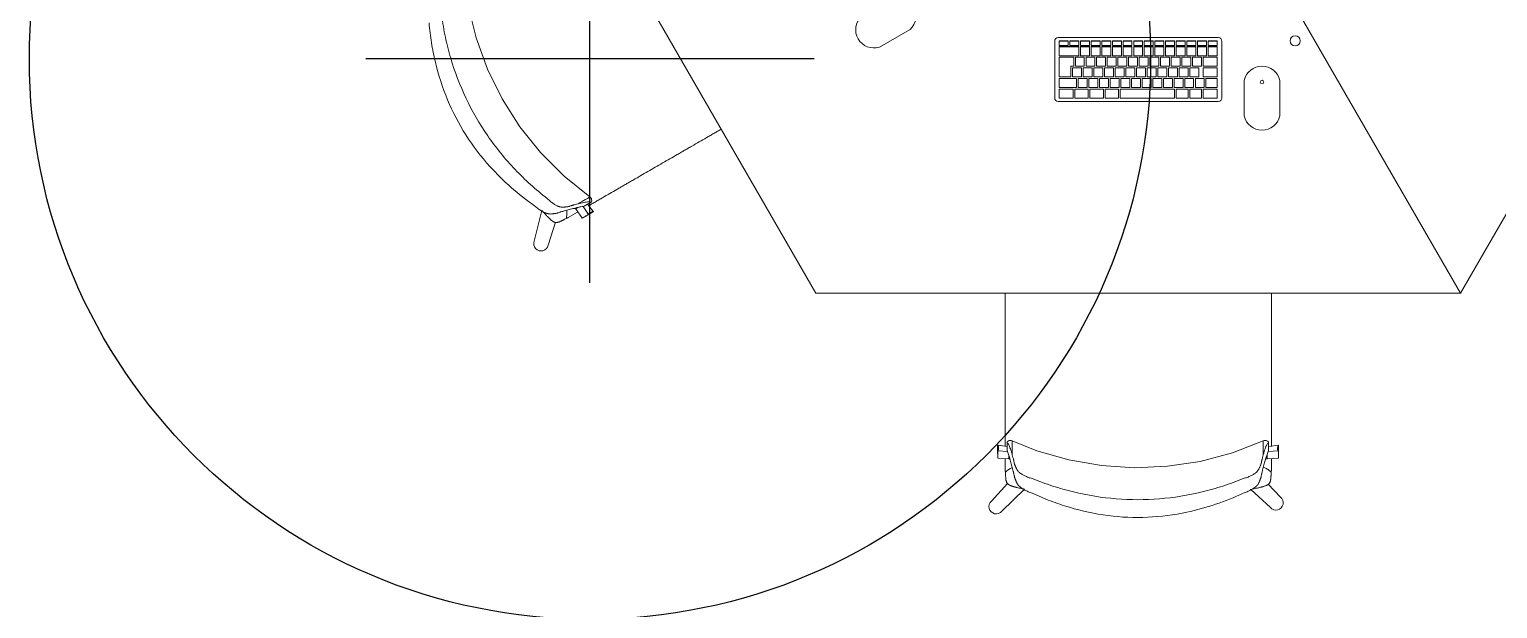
# Model space of a CAD drawing. Header units: millimetres. Extents: x 155920 to 295199, y -4084 to 97293.
# Drawn here: x 174720 to 177339, y 22336 to 23369 of the extents above; entities that cross this region are included whole.
import ezdxf

# ---------------------------------------------------------------- set-up
doc = ezdxf.new("R2010")
doc.units = ezdxf.units.MM
doc.header["$MEASUREMENT"] = 0
doc.layers.add('A-GENM', color=8, linetype='CONTINUOUS', lineweight=9)
doc.layers.add('I-FURN', color=8, linetype='CONTINUOUS', lineweight=9)
doc.layers.add('Social Distancing', color=7, linetype='CONTINUOUS')

msp = doc.modelspace()

# ---------------------------------------------------------------- linework, layer by layer
at = {"layer": 'A-GENM'}
for p, q in [((176236.5, 23336.8), (176291.5, 23368.5)), ((176549.3, 23246.4), (176549.3, 23347.5)), ((176555.6, 23353.9), (176841.1, 23353.9)), ((176557.1, 23347.9), (176573.1, 23347.9)), ((176557.1, 23347.6), (176557.1, 23347.9)), ((176573.1, 23347.6), (176557.1, 23347.6)), ((176557.1, 23347.6), (176557.1, 23339.7)), ((176557.1, 23339.7), (176573.1, 23339.7)), ((176557.1, 23337.7), (176592.1, 23337.7)), ((176557.1, 23337.4), (176557.1, 23337.7)), ((176592.1, 23337.4), (176557.1, 23337.4)), ((176557.1, 23337.4), (176557.1, 23321.2)), ((176573.1, 23347.6), (176573.1, 23347.9)), ((176573.1, 23339.7), (176573.1, 23347.6)), ((176576.1, 23347.9), (176592.1, 23347.9)), ((176576.1, 23347.6), (176576.1, 23347.9)), ((176592.1, 23347.6), (176576.1, 23347.6)), ((176576.1, 23347.6), (176576.1, 23339.7)), ((176576.1, 23339.7), (176592.1, 23339.7)), ((176592.1, 23347.6), (176592.1, 23347.9)), ((176592.1, 23339.7), (176592.1, 23347.6)), ((176592.1, 23337.4), (176592.1, 23337.7)), ((176592.1, 23321.2), (176592.1, 23337.4)), ((176595.1, 23347.9), (176611.1, 23347.9)), ((176595.1, 23347.6), (176595.1, 23347.9)), ((176611.1, 23347.6), (176595.1, 23347.6)), ((176595.1, 23347.6), (176595.1, 23339.7)), ((176595.1, 23339.7), (176611.1, 23339.7)), ((176595.1, 23337.7), (176611.1, 23337.7)), ((176595.1, 23337.4), (176595.1, 23337.7)), ((176611.1, 23337.4), (176595.1, 23337.4)), ((176595.1, 23337.4), (176595.1, 23321.4)), ((176611.1, 23347.6), (176611.1, 23347.9)), ((176611.1, 23339.7), (176611.1, 23347.6)), ((176611.1, 23337.4), (176611.1, 23337.7)), ((176611.1, 23321.4), (176611.1, 23337.4)), ((176614.1, 23347.9), (176630.1, 23347.9)), ((176614.1, 23347.6), (176614.1, 23347.9)), ((176630.1, 23347.6), (176614.1, 23347.6)), ((176614.1, 23347.6), (176614.1, 23339.7)), ((176614.1, 23339.7), (176630.1, 23339.7)), ((176614.1, 23337.7), (176630.1, 23337.7)), ((176614.1, 23337.4), (176614.1, 23337.7)), ((176630.1, 23337.4), (176614.1, 23337.4)), ((176614.1, 23337.4), (176614.1, 23321.4)), ((176630.1, 23347.6), (176630.1, 23347.9)), ((176630.1, 23339.7), (176630.1, 23347.6)), ((176630.1, 23337.4), (176630.1, 23337.7)), ((176630.1, 23321.4), (176630.1, 23337.4)), ((176633.1, 23347.9), (176649.1, 23347.9)), ((176633.1, 23347.6), (176633.1, 23347.9)), ((176649.1, 23347.6), (176633.1, 23347.6)), ((176633.1, 23347.6), (176633.1, 23339.7)), ((176633.1, 23339.7), (176649.1, 23339.7)), ((176633.1, 23337.7), (176649.1, 23337.7)), ((176633.1, 23337.4), (176633.1, 23337.7)), ((176649.1, 23337.4), (176633.1, 23337.4)), ((176633.1, 23337.4), (176633.1, 23321.4)), ((176649.1, 23347.6), (176649.1, 23347.9)), ((176649.1, 23339.7), (176649.1, 23347.6)), ((176649.1, 23337.4), (176649.1, 23337.7)), ((176649.1, 23321.4), (176649.1, 23337.4)), ((176652.1, 23347.9), (176668.1, 23347.9)), ((176652.1, 23347.6), (176652.1, 23347.9)), ((176668.1, 23347.6), (176652.1, 23347.6)), ((176652.1, 23347.6), (176652.1, 23339.7)), ((176652.1, 23339.7), (176668.1, 23339.7)), ((176652.1, 23337.7), (176668.1, 23337.7)), ((176652.1, 23337.4), (176652.1, 23337.7)), ((176668.1, 23337.4), (176652.1, 23337.4)), ((176652.1, 23337.4), (176652.1, 23321.4)), ((176668.1, 23347.6), (176668.1, 23347.9)), ((176668.1, 23339.7), (176668.1, 23347.6)), ((176668.1, 23337.4), (176668.1, 23337.7)), ((176668.1, 23321.4), (176668.1, 23337.4)), ((176671.1, 23347.9), (176687.1, 23347.9)), ((176671.1, 23347.6), (176671.1, 23347.9)), ((176687.1, 23347.6), (176671.1, 23347.6)), ((176671.1, 23347.6), (176671.1, 23339.7)), ((176671.1, 23339.7), (176687.1, 23339.7)), ((176671.1, 23337.7), (176687.1, 23337.7)), ((176671.1, 23337.4), (176671.1, 23337.7)), ((176687.1, 23337.4), (176671.1, 23337.4)), ((176671.1, 23337.4), (176671.1, 23321.4)), ((176687.1, 23347.6), (176687.1, 23347.9)), ((176687.1, 23339.7), (176687.1, 23347.6)), ((176687.1, 23337.4), (176687.1, 23337.7)), ((176687.1, 23321.4), (176687.1, 23337.4)), ((176690.1, 23347.9), (176706.1, 23347.9)), ((176690.1, 23347.6), (176690.1, 23347.9)), ((176706.1, 23347.6), (176690.1, 23347.6)), ((176690.1, 23347.6), (176690.1, 23339.7)), ((176690.1, 23339.7), (176706.1, 23339.7)), ((176690.1, 23337.7), (176706.1, 23337.7)), ((176690.1, 23337.4), (176690.1, 23337.7)), ((176706.1, 23337.4), (176690.1, 23337.4)), ((176690.1, 23337.4), (176690.1, 23321.4)), ((176706.1, 23347.6), (176706.1, 23347.9)), ((176706.1, 23339.7), (176706.1, 23347.6)), ((176706.1, 23337.4), (176706.1, 23337.7)), ((176706.1, 23321.4), (176706.1, 23337.4)), ((176709.1, 23347.9), (176725.1, 23347.9)), ((176709.1, 23347.6), (176709.1, 23347.9)), ((176725.1, 23347.6), (176709.1, 23347.6)), ((176709.1, 23347.6), (176709.1, 23339.7)), ((176709.1, 23339.7), (176725.1, 23339.7)), ((176709.1, 23337.7), (176725.1, 23337.7)), ((176709.1, 23337.4), (176709.1, 23337.7)), ((176725.1, 23337.4), (176709.1, 23337.4)), ((176709.1, 23337.4), (176709.1, 23321.4)), ((176725.1, 23347.6), (176725.1, 23347.9)), ((176725.1, 23339.7), (176725.1, 23347.6)), ((176725.1, 23337.4), (176725.1, 23337.7)), ((176725.1, 23321.4), (176725.1, 23337.4)), ((176728.1, 23347.9), (176744.1, 23347.9)), ((176728.1, 23347.6), (176728.1, 23347.9)), ((176744.1, 23347.6), (176728.1, 23347.6)), ((176728.1, 23347.6), (176728.1, 23339.7)), ((176728.1, 23339.7), (176744.1, 23339.7)), ((176728.1, 23337.7), (176744.1, 23337.7)), ((176728.1, 23337.4), (176728.1, 23337.7)), ((176744.1, 23337.4), (176728.1, 23337.4)), ((176728.1, 23337.4), (176728.1, 23321.4)), ((176744.1, 23347.6), (176744.1, 23347.9)), ((176744.1, 23339.7), (176744.1, 23347.6)), ((176744.1, 23337.4), (176744.1, 23337.7)), ((176744.1, 23321.4), (176744.1, 23337.4)), ((176747.1, 23347.9), (176763.1, 23347.9)), ((176747.1, 23347.6), (176747.1, 23347.9)), ((176763.1, 23347.6), (176747.1, 23347.6)), ((176747.1, 23347.6), (176747.1, 23339.7)), ((176747.1, 23339.7), (176763.1, 23339.7)), ((176747.1, 23337.7), (176763.1, 23337.7)), ((176747.1, 23337.4), (176747.1, 23337.7)), ((176763.1, 23337.4), (176747.1, 23337.4)), ((176747.1, 23337.4), (176747.1, 23321.4)), ((176763.1, 23347.6), (176763.1, 23347.9)), ((176763.1, 23339.7), (176763.1, 23347.6)), ((176763.1, 23337.4), (176763.1, 23337.7)), ((176763.1, 23321.4), (176763.1, 23337.4)), ((176766.1, 23347.9), (176782.1, 23347.9)), ((176766.1, 23347.6), (176766.1, 23347.9)), ((176782.1, 23347.6), (176766.1, 23347.6)), ((176766.1, 23347.6), (176766.1, 23339.7)), ((176766.1, 23339.7), (176782.1, 23339.7)), ((176766.1, 23337.7), (176782.1, 23337.7)), ((176766.1, 23337.4), (176766.1, 23337.7)), ((176782.1, 23337.4), (176766.1, 23337.4)), ((176766.1, 23337.4), (176766.1, 23321.4)), ((176782.1, 23347.6), (176782.1, 23347.9)), ((176782.1, 23339.7), (176782.1, 23347.6)), ((176782.1, 23337.4), (176782.1, 23337.7)), ((176782.1, 23321.4), (176782.1, 23337.4)), ((176785.1, 23347.9), (176801.1, 23347.9)), ((176785.1, 23347.6), (176785.1, 23347.9)), ((176801.1, 23347.6), (176785.1, 23347.6)), ((176785.1, 23347.6), (176785.1, 23339.7)), ((176785.1, 23339.7), (176801.1, 23339.7)), ((176785.1, 23337.7), (176801.1, 23337.7)), ((176785.1, 23337.4), (176785.1, 23337.7)), ((176801.1, 23337.4), (176785.1, 23337.4)), ((176785.1, 23337.4), (176785.1, 23321.4)), ((176801.1, 23347.6), (176801.1, 23347.9)), ((176801.1, 23339.7), (176801.1, 23347.6)), ((176801.1, 23337.4), (176801.1, 23337.7)), ((176801.1, 23321.4), (176801.1, 23337.4)), ((176804.1, 23347.9), (176820.1, 23347.9)), ((176804.1, 23347.6), (176804.1, 23347.9)), ((176820.1, 23347.6), (176804.1, 23347.6)), ((176804.1, 23347.6), (176804.1, 23339.7)), ((176804.1, 23339.7), (176820.1, 23339.7)), ((176804.1, 23337.7), (176820.1, 23337.7)), ((176804.1, 23337.4), (176804.1, 23337.7)), ((176820.1, 23337.4), (176804.1, 23337.4)), ((176804.1, 23337.4), (176804.1, 23321.4)), ((176820.1, 23347.6), (176820.1, 23347.9)), ((176820.1, 23339.7), (176820.1, 23347.6)), ((176820.1, 23337.4), (176820.1, 23337.7)), ((176820.1, 23321.4), (176820.1, 23337.4)), ((176823.1, 23347.9), (176839.1, 23347.9)), ((176823.1, 23347.6), (176823.1, 23347.9)), ((176839.1, 23347.6), (176823.1, 23347.6)), ((176823.1, 23347.6), (176823.1, 23339.7)), ((176823.1, 23339.7), (176839.1, 23339.7)), ((176823.1, 23337.7), (176839.1, 23337.7)), ((176823.1, 23337.4), (176823.1, 23337.7)), ((176839.1, 23337.4), (176823.1, 23337.4)), ((176823.1, 23337.4), (176823.1, 23321.4)), ((176839.1, 23347.6), (176839.1, 23347.9)), ((176839.1, 23339.7), (176839.1, 23347.6)), ((176839.1, 23337.4), (176839.1, 23337.7)), ((176839.1, 23321.4), (176839.1, 23337.4)), ((176847.5, 23347.5), (176847.5, 23246.4)), ((176557.1, 23321.2), (176592.1, 23321.2)), ((176557.1, 23319), (176583.1, 23319)), ((176557.1, 23318.7), (176557.1, 23319)), ((176583.1, 23318.7), (176557.1, 23318.7)), ((176557.1, 23318.7), (176557.1, 23283.9)), ((176583.1, 23318.7), (176583.1, 23319)), ((176583.1, 23302.8), (176583.1, 23318.7)), ((176586.1, 23319), (176602.1, 23319)), ((176586.1, 23318.7), (176586.1, 23319)), ((176602.1, 23318.7), (176586.1, 23318.7)), ((176586.1, 23318.7), (176586.1, 23302.8)), ((176595.1, 23321.4), (176611.1, 23321.4)), ((176602.1, 23318.7), (176602.1, 23319)), ((176602.1, 23302.8), (176602.1, 23318.7)), ((176605.1, 23319), (176621.1, 23319)), ((176605.1, 23318.7), (176605.1, 23319)), ((176621.1, 23318.7), (176605.1, 23318.7)), ((176605.1, 23318.7), (176605.1, 23302.8)), ((176614.1, 23321.4), (176630.1, 23321.4)), ((176621.1, 23318.7), (176621.1, 23319)), ((176621.1, 23302.8), (176621.1, 23318.7)), ((176624.1, 23319), (176640.1, 23319)), ((176624.1, 23318.7), (176624.1, 23319)), ((176640.1, 23318.7), (176624.1, 23318.7)), ((176624.1, 23318.7), (176624.1, 23302.8)), ((176633.1, 23321.4), (176649.1, 23321.4)), ((176640.1, 23318.7), (176640.1, 23319)), ((176640.1, 23302.8), (176640.1, 23318.7)), ((176643.1, 23319), (176659.1, 23319)), ((176643.1, 23318.7), (176643.1, 23319)), ((176659.1, 23318.7), (176643.1, 23318.7)), ((176643.1, 23318.7), (176643.1, 23302.8)), ((176652.1, 23321.4), (176668.1, 23321.4)), ((176659.1, 23318.7), (176659.1, 23319)), ((176659.1, 23302.8), (176659.1, 23318.7)), ((176662.1, 23319), (176678.1, 23319)), ((176662.1, 23318.7), (176662.1, 23319)), ((176678.1, 23318.7), (176662.1, 23318.7)), ((176662.1, 23318.7), (176662.1, 23302.8)), ((176671.1, 23321.4), (176687.1, 23321.4)), ((176678.1, 23318.7), (176678.1, 23319)), ((176678.1, 23302.8), (176678.1, 23318.7)), ((176681.1, 23319), (176697.1, 23319)), ((176681.1, 23318.7), (176681.1, 23319)), ((176697.1, 23318.7), (176681.1, 23318.7)), ((176681.1, 23318.7), (176681.1, 23302.8)), ((176690.1, 23321.4), (176706.1, 23321.4)), ((176697.1, 23318.7), (176697.1, 23319)), ((176697.1, 23302.8), (176697.1, 23318.7)), ((176700.1, 23319), (176716.1, 23319)), ((176700.1, 23318.7), (176700.1, 23319)), ((176716.1, 23318.7), (176700.1, 23318.7)), ((176700.1, 23318.7), (176700.1, 23302.8)), ((176709.1, 23321.4), (176725.1, 23321.4)), ((176716.1, 23318.7), (176716.1, 23319)), ((176716.1, 23302.8), (176716.1, 23318.7)), ((176719.1, 23319), (176735.1, 23319)), ((176719.1, 23318.7), (176719.1, 23319)), ((176735.1, 23318.7), (176719.1, 23318.7)), ((176719.1, 23318.7), (176719.1, 23302.8)), ((176728.1, 23321.4), (176744.1, 23321.4)), ((176735.1, 23318.7), (176735.1, 23319)), ((176735.1, 23302.8), (176735.1, 23318.7)), ((176738.1, 23319), (176754.1, 23319)), ((176738.1, 23318.7), (176738.1, 23319)), ((176754.1, 23318.7), (176738.1, 23318.7)), ((176738.1, 23318.7), (176738.1, 23302.8)), ((176747.1, 23321.4), (176763.1, 23321.4)), ((176754.1, 23318.7), (176754.1, 23319)), ((176754.1, 23302.8), (176754.1, 23318.7)), ((176757.1, 23319), (176773.1, 23319)), ((176757.1, 23318.7), (176757.1, 23319)), ((176773.1, 23318.7), (176757.1, 23318.7)), ((176757.1, 23318.7), (176757.1, 23302.8)), ((176766.1, 23321.4), (176782.1, 23321.4)), ((176773.1, 23318.7), (176773.1, 23319)), ((176773.1, 23302.8), (176773.1, 23318.7)), ((176776.1, 23319), (176792.1, 23319)), ((176776.1, 23318.7), (176776.1, 23319)), ((176792.1, 23318.7), (176776.1, 23318.7)), ((176776.1, 23318.7), (176776.1, 23302.8)), ((176785.1, 23321.4), (176801.1, 23321.4)), ((176792.1, 23318.7), (176792.1, 23319)), ((176792.1, 23302.8), (176792.1, 23318.7)), ((176795.1, 23319), (176811.1, 23319)), ((176795.1, 23318.7), (176795.1, 23319)), ((176811.1, 23318.7), (176795.1, 23318.7)), ((176795.1, 23318.7), (176795.1, 23302.8)), ((176804.1, 23321.4), (176820.1, 23321.4)), ((176811.1, 23318.7), (176811.1, 23319)), ((176811.1, 23302.8), (176811.1, 23318.7)), ((176814.1, 23319), (176839.1, 23319)), ((176814.1, 23318.7), (176814.1, 23319)), ((176839.1, 23318.7), (176814.1, 23318.7)), ((176814.1, 23318.7), (176814.1, 23302.8)), ((176823.1, 23321.4), (176839.1, 23321.4)), ((176839.1, 23318.7), (176839.1, 23319)), ((176839.1, 23302.8), (176839.1, 23318.7)), ((176557.1, 23283.9), (176578.1, 23283.9)), ((176578.1, 23283.9), (176578.1, 23302.8)), ((176578.1, 23302.8), (176583.1, 23302.8)), ((176581.1, 23300.1), (176597.1, 23300.1)), ((176581.1, 23299.8), (176581.1, 23300.1)), ((176597.1, 23299.8), (176581.1, 23299.8)), ((176581.1, 23299.8), (176581.1, 23283.9)), ((176581.1, 23283.9), (176597.1, 23283.9)), ((176586.1, 23302.8), (176602.1, 23302.8)), ((176597.1, 23299.8), (176597.1, 23300.1)), ((176597.1, 23283.9), (176597.1, 23299.8)), ((176600.1, 23300.1), (176616.1, 23300.1)), ((176600.1, 23299.8), (176600.1, 23300.1)), ((176616.1, 23299.8), (176600.1, 23299.8)), ((176600.1, 23299.8), (176600.1, 23283.9)), ((176600.1, 23283.9), (176616.1, 23283.9)), ((176605.1, 23302.8), (176621.1, 23302.8)), ((176616.1, 23299.8), (176616.1, 23300.1)), ((176616.1, 23283.9), (176616.1, 23299.8)), ((176619.1, 23300.1), (176635.1, 23300.1)), ((176619.1, 23299.8), (176619.1, 23300.1)), ((176635.1, 23299.8), (176619.1, 23299.8)), ((176619.1, 23299.8), (176619.1, 23283.9)), ((176619.1, 23283.9), (176635.1, 23283.9)), ((176624.1, 23302.8), (176640.1, 23302.8)), ((176635.1, 23299.8), (176635.1, 23300.1)), ((176635.1, 23283.9), (176635.1, 23299.8)), ((176638.1, 23300.1), (176654.1, 23300.1)), ((176638.1, 23299.8), (176638.1, 23300.1)), ((176654.1, 23299.8), (176638.1, 23299.8)), ((176638.1, 23299.8), (176638.1, 23283.9)), ((176638.1, 23283.9), (176654.1, 23283.9)), ((176643.1, 23302.8), (176659.1, 23302.8)), ((176654.1, 23299.8), (176654.1, 23300.1)), ((176654.1, 23283.9), (176654.1, 23299.8)), ((176657.1, 23300.1), (176673.1, 23300.1)), ((176657.1, 23299.8), (176657.1, 23300.1)), ((176673.1, 23299.8), (176657.1, 23299.8)), ((176657.1, 23299.8), (176657.1, 23283.9)), ((176657.1, 23283.9), (176673.1, 23283.9)), ((176662.1, 23302.8), (176678.1, 23302.8)), ((176673.1, 23299.8), (176673.1, 23300.1)), ((176673.1, 23283.9), (176673.1, 23299.8)), ((176676.1, 23300.1), (176692.1, 23300.1)), ((176676.1, 23299.8), (176676.1, 23300.1)), ((176692.1, 23299.8), (176676.1, 23299.8)), ((176676.1, 23299.8), (176676.1, 23283.9)), ((176676.1, 23283.9), (176692.1, 23283.9)), ((176681.1, 23302.8), (176697.1, 23302.8)), ((176692.1, 23299.8), (176692.1, 23300.1)), ((176692.1, 23283.9), (176692.1, 23299.8)), ((176695.1, 23300.1), (176711.1, 23300.1)), ((176695.1, 23299.8), (176695.1, 23300.1)), ((176711.1, 23299.8), (176695.1, 23299.8)), ((176695.1, 23299.8), (176695.1, 23283.9)), ((176695.1, 23283.9), (176711.1, 23283.9)), ((176700.1, 23302.8), (176716.1, 23302.8)), ((176711.1, 23299.8), (176711.1, 23300.1)), ((176711.1, 23283.9), (176711.1, 23299.8)), ((176714.1, 23300.1), (176730.1, 23300.1)), ((176714.1, 23299.8), (176714.1, 23300.1)), ((176730.1, 23299.8), (176714.1, 23299.8)), ((176714.1, 23299.8), (176714.1, 23283.9)), ((176714.1, 23283.9), (176730.1, 23283.9)), ((176719.1, 23302.8), (176735.1, 23302.8)), ((176730.1, 23299.8), (176730.1, 23300.1)), ((176730.1, 23283.9), (176730.1, 23299.8)), ((176733.1, 23300.1), (176749.1, 23300.1)), ((176733.1, 23299.8), (176733.1, 23300.1)), ((176749.1, 23299.8), (176733.1, 23299.8)), ((176733.1, 23299.8), (176733.1, 23283.9)), ((176733.1, 23283.9), (176749.1, 23283.9)), ((176738.1, 23302.8), (176754.1, 23302.8)), ((176749.1, 23299.8), (176749.1, 23300.1)), ((176749.1, 23283.9), (176749.1, 23299.8)), ((176752.1, 23300.1), (176768.1, 23300.1)), ((176752.1, 23299.8), (176752.1, 23300.1)), ((176768.1, 23299.8), (176752.1, 23299.8)), ((176752.1, 23299.8), (176752.1, 23283.9)), ((176752.1, 23283.9), (176768.1, 23283.9)), ((176757.1, 23302.8), (176773.1, 23302.8)), ((176768.1, 23299.8), (176768.1, 23300.1)), ((176768.1, 23283.9), (176768.1, 23299.8)), ((176771.1, 23300.1), (176787.1, 23300.1)), ((176771.1, 23299.8), (176771.1, 23300.1)), ((176787.1, 23299.8), (176771.1, 23299.8)), ((176771.1, 23299.8), (176771.1, 23283.9)), ((176771.1, 23283.9), (176787.1, 23283.9)), ((176776.1, 23302.8), (176792.1, 23302.8)), ((176787.1, 23299.8), (176787.1, 23300.1)), ((176787.1, 23283.9), (176787.1, 23299.8)), ((176790.1, 23300.1), (176806.1, 23300.1)), ((176790.1, 23299.8), (176790.1, 23300.1)), ((176806.1, 23299.8), (176790.1, 23299.8)), ((176790.1, 23299.8), (176790.1, 23283.9)), ((176790.1, 23283.9), (176806.1, 23283.9)), ((176795.1, 23302.8), (176811.1, 23302.8)), ((176806.1, 23299.8), (176806.1, 23300.1)), ((176806.1, 23283.9), (176806.1, 23299.8)), ((176814.1, 23302.8), (176839.1, 23302.8)), ((176814.1, 23300.1), (176839.1, 23300.1)), ((176814.1, 23299.8), (176814.1, 23300.1)), ((176839.1, 23299.8), (176814.1, 23299.8)), ((176814.1, 23299.8), (176814.1, 23283.9)), ((176814.1, 23283.9), (176839.1, 23283.9)), ((176839.1, 23299.8), (176839.1, 23300.1)), ((176839.1, 23283.9), (176839.1, 23299.8)), ((176557.1, 23281.2), (176588.1, 23281.2)), ((176557.1, 23280.9), (176557.1, 23281.2)), ((176588.1, 23280.9), (176557.1, 23280.9)), ((176557.1, 23280.9), (176557.1, 23264.9)), ((176557.1, 23264.9), (176588.1, 23264.9)), ((176557.1, 23262.2), (176582.1, 23262.2)), ((176557.1, 23262), (176557.1, 23262.2)), ((176582.1, 23262), (176557.1, 23262)), ((176557.1, 23262), (176557.1, 23246)), ((176582.1, 23262), (176582.1, 23262.2)), ((176582.1, 23246), (176582.1, 23262)), ((176585.1, 23262.2), (176609.1, 23262.2)), ((176585.1, 23262), (176585.1, 23262.2)), ((176609.1, 23262), (176585.1, 23262)), ((176585.1, 23262), (176585.1, 23246)), ((176588.1, 23280.9), (176588.1, 23281.2)), ((176588.1, 23264.9), (176588.1, 23280.9)), ((176591.1, 23281.2), (176607.1, 23281.2)), ((176591.1, 23280.9), (176591.1, 23281.2)), ((176607.1, 23280.9), (176591.1, 23280.9)), ((176591.1, 23280.9), (176591.1, 23264.9)), ((176591.1, 23264.9), (176607.1, 23264.9)), ((176607.1, 23280.9), (176607.1, 23281.2)), ((176607.1, 23264.9), (176607.1, 23280.9)), ((176609.1, 23262), (176609.1, 23262.2)), ((176609.1, 23246), (176609.1, 23262)), ((176610.1, 23281.2), (176626.1, 23281.2)), ((176610.1, 23280.9), (176610.1, 23281.2)), ((176626.1, 23280.9), (176610.1, 23280.9)), ((176610.1, 23280.9), (176610.1, 23264.9)), ((176610.1, 23264.9), (176626.1, 23264.9)), ((176612.1, 23262.2), (176636.1, 23262.2)), ((176612.1, 23262), (176612.1, 23262.2)), ((176636.1, 23262), (176612.1, 23262)), ((176612.1, 23262), (176612.1, 23246)), ((176626.1, 23280.9), (176626.1, 23281.2)), ((176626.1, 23264.9), (176626.1, 23280.9)), ((176629.1, 23281.2), (176645.1, 23281.2)), ((176629.1, 23280.9), (176629.1, 23281.2)), ((176645.1, 23280.9), (176629.1, 23280.9)), ((176629.1, 23280.9), (176629.1, 23264.9)), ((176629.1, 23264.9), (176645.1, 23264.9)), ((176636.1, 23262), (176636.1, 23262.2)), ((176636.1, 23246), (176636.1, 23262)), ((176639.1, 23262.2), (176663.1, 23262.2)), ((176639.1, 23262), (176639.1, 23262.2)), ((176663.1, 23262), (176639.1, 23262)), ((176639.1, 23262), (176639.1, 23246)), ((176645.1, 23280.9), (176645.1, 23281.2)), ((176645.1, 23264.9), (176645.1, 23280.9)), ((176648.1, 23281.2), (176664.1, 23281.2)), ((176648.1, 23280.9), (176648.1, 23281.2)), ((176664.1, 23280.9), (176648.1, 23280.9)), ((176648.1, 23280.9), (176648.1, 23264.9)), ((176648.1, 23264.9), (176664.1, 23264.9)), ((176663.1, 23262), (176663.1, 23262.2)), ((176663.1, 23246), (176663.1, 23262)), ((176664.1, 23280.9), (176664.1, 23281.2)), ((176664.1, 23264.9), (176664.1, 23280.9)), ((176666.1, 23262.2), (176763.1, 23262.2)), ((176666.1, 23262), (176666.1, 23262.2)), ((176763.1, 23262), (176666.1, 23262)), ((176666.1, 23262), (176666.1, 23246)), ((176667.1, 23281.2), (176683.1, 23281.2)), ((176667.1, 23280.9), (176667.1, 23281.2)), ((176683.1, 23280.9), (176667.1, 23280.9)), ((176667.1, 23280.9), (176667.1, 23264.9)), ((176667.1, 23264.9), (176683.1, 23264.9)), ((176683.1, 23280.9), (176683.1, 23281.2)), ((176683.1, 23264.9), (176683.1, 23280.9)), ((176686.1, 23281.2), (176702.1, 23281.2)), ((176686.1, 23280.9), (176686.1, 23281.2)), ((176702.1, 23280.9), (176686.1, 23280.9)), ((176686.1, 23280.9), (176686.1, 23264.9)), ((176686.1, 23264.9), (176702.1, 23264.9)), ((176702.1, 23280.9), (176702.1, 23281.2)), ((176702.1, 23264.9), (176702.1, 23280.9)), ((176705.1, 23281.2), (176721.1, 23281.2)), ((176705.1, 23280.9), (176705.1, 23281.2)), ((176721.1, 23280.9), (176705.1, 23280.9)), ((176705.1, 23280.9), (176705.1, 23264.9)), ((176705.1, 23264.9), (176721.1, 23264.9)), ((176721.1, 23280.9), (176721.1, 23281.2)), ((176721.1, 23264.9), (176721.1, 23280.9)), ((176724.1, 23281.2), (176740.1, 23281.2)), ((176724.1, 23280.9), (176724.1, 23281.2)), ((176740.1, 23280.9), (176724.1, 23280.9)), ((176724.1, 23280.9), (176724.1, 23264.9)), ((176724.1, 23264.9), (176740.1, 23264.9)), ((176740.1, 23280.9), (176740.1, 23281.2)), ((176740.1, 23264.9), (176740.1, 23280.9)), ((176743.1, 23281.2), (176759.1, 23281.2)), ((176743.1, 23280.9), (176743.1, 23281.2)), ((176759.1, 23280.9), (176743.1, 23280.9)), ((176743.1, 23280.9), (176743.1, 23264.9)), ((176743.1, 23264.9), (176759.1, 23264.9)), ((176759.1, 23280.9), (176759.1, 23281.2)), ((176759.1, 23264.9), (176759.1, 23280.9)), ((176762.1, 23281.2), (176778.1, 23281.2)), ((176762.1, 23280.9), (176762.1, 23281.2)), ((176778.1, 23280.9), (176762.1, 23280.9)), ((176762.1, 23280.9), (176762.1, 23264.9)), ((176762.1, 23264.9), (176778.1, 23264.9)), ((176763.1, 23262), (176763.1, 23262.2)), ((176763.1, 23246), (176763.1, 23262)), ((176766.1, 23262.2), (176787.1, 23262.2)), ((176766.1, 23262), (176766.1, 23262.2)), ((176787.1, 23262), (176766.1, 23262)), ((176766.1, 23262), (176766.1, 23246)), ((176778.1, 23280.9), (176778.1, 23281.2)), ((176778.1, 23264.9), (176778.1, 23280.9)), ((176781.1, 23281.2), (176797.1, 23281.2)), ((176781.1, 23280.9), (176781.1, 23281.2)), ((176797.1, 23280.9), (176781.1, 23280.9)), ((176781.1, 23280.9), (176781.1, 23264.9)), ((176781.1, 23264.9), (176797.1, 23264.9)), ((176787.1, 23262), (176787.1, 23262.2)), ((176787.1, 23246), (176787.1, 23262)), ((176790.1, 23262.2), (176811.1, 23262.2)), ((176790.1, 23262), (176790.1, 23262.2)), ((176811.1, 23262), (176790.1, 23262)), ((176790.1, 23262), (176790.1, 23246)), ((176797.1, 23280.9), (176797.1, 23281.2)), ((176797.1, 23264.9), (176797.1, 23280.9)), ((176800.1, 23281.2), (176816.1, 23281.2)), ((176800.1, 23280.9), (176800.1, 23281.2)), ((176816.1, 23280.9), (176800.1, 23280.9)), ((176800.1, 23280.9), (176800.1, 23264.9)), ((176800.1, 23264.9), (176816.1, 23264.9)), ((176811.1, 23262), (176811.1, 23262.2)), ((176811.1, 23246), (176811.1, 23262)), ((176814.1, 23262.2), (176839.1, 23262.2)), ((176814.1, 23262), (176814.1, 23262.2)), ((176839.1, 23262), (176814.1, 23262)), ((176814.1, 23262), (176814.1, 23246)), ((176816.1, 23280.9), (176816.1, 23281.2)), ((176816.1, 23264.9), (176816.1, 23280.9)), ((176819.1, 23281.2), (176839.1, 23281.2)), ((176819.1, 23280.9), (176819.1, 23281.2)), ((176839.1, 23280.9), (176819.1, 23280.9)), ((176819.1, 23280.9), (176819.1, 23265)), ((176819.1, 23265), (176839.1, 23265)), ((176839.1, 23280.9), (176839.1, 23281.2)), ((176839.1, 23265), (176839.1, 23280.9)), ((176839.1, 23262), (176839.1, 23262.2)), ((176839.1, 23246), (176839.1, 23262)), ((176887.4, 23277.7), (176887.4, 23214.2)), ((176950.9, 23214.2), (176950.9, 23277.7)), ((176841.1, 23240), (176555.6, 23240)), ((176557.1, 23246), (176582.1, 23246)), ((176585.1, 23246), (176609.1, 23246)), ((176612.1, 23246), (176636.1, 23246)), ((176639.1, 23246), (176663.1, 23246)), ((176666.1, 23246), (176763.1, 23246)), ((176766.1, 23246), (176787.1, 23246)), ((176790.1, 23246), (176811.1, 23246)), ((176814.1, 23246), (176839.1, 23246))]:
    msp.add_line(p, q, dxfattribs=at)
for centre, radius, start, end in [((176269.4, 23392.4), 32.5, 312.6804, 107.3196), ((176226.8, 23367.8), 32.5, 132.6804, 287.3196), ((176555.6, 23347.5), 6.35, 90, 180), ((176841.1, 23347.5), 6.35, 0, 90), ((176919.1, 23270.5), 32.5, 12.6804, 167.3196), ((176919.1, 23274.5), 3.16, 0, 180), ((176919.1, 23274.5), 3.16, 180, 0), ((176555.6, 23246.4), 6.35, 180, 270), ((176841.1, 23246.4), 6.35, 270, 0), ((176919.1, 23221.3), 32.5, 192.6804, 347.3196)]:
    msp.add_arc(centre, radius, start, end, dxfattribs=at)
at = {"layer": 'I-FURN'}
for p, q in [((175548.2, 23894.1), (176123.2, 22898.2)), ((177273.2, 22898.2), (177848.2, 23894.2)), ((177273.2, 22898.2), (176870.9, 23595.1)), ((176870.9, 23595.1), (177273.2, 22898.2)), ((175517.2, 23353.3), (175503.1, 23410.7)), ((175537.5, 23297.8), (175517.2, 23353.3)), ((175563.7, 23244.8), (175537.5, 23297.8)), ((175595.5, 23194.9), (175563.7, 23244.8)), ((175632.4, 23148.7), (175595.5, 23194.9)), ((175674.1, 23106.9), (175632.4, 23148.7)), ((175720.1, 23069.7), (175674.1, 23106.9)), ((175634.5, 23045.8), (175620.7, 22990.9)), ((175694.8, 23049.2), (175697.4, 23050.7)), ((175695.3, 23048.4), (175700.4, 23051.3)), ((175706.4, 23031.8), (175695.3, 23048.4)), ((175708.2, 23052.9), (175717.9, 23038.5)), ((175721.5, 23060), (175709.7, 23053.2)), ((175726.5, 23043.1), (175716.1, 23056.9)), ((175726, 23043.9), (175716.2, 23057)), ((175721.6, 23068.2), (175720.1, 23069.7)), ((175722.8, 23066.3), (175721.6, 23068.2)), ((175723.3, 23064.8), (175722.8, 23066.3)), ((175723.5, 23062.9), (175723.3, 23064.8)), ((175723.3, 23061.1), (175723.5, 23062.9)), ((175645.8, 22983.8), (175658.6, 23024.7)), ((175717.9, 23038.5), (175706.4, 23031.8)), ((175715, 23036.4), (175726.5, 23043.1)), ((176123.2, 22898.2), (177273.2, 22898.2)), ((176464.4, 22624.9), (176447.2, 22627)), ((176447.2, 22627), (176447.2, 22613.6)), ((176464.4, 22625), (176448.2, 22626.9)), ((176466.2, 22634.4), (176464.4, 22633.2)), ((176464.4, 22617.5), (176464.4, 22631.1)), ((176468.3, 22635.2), (176466.2, 22634.4)), ((176469.8, 22635.4), (176468.3, 22635.2)), ((176471.7, 22635.3), (176469.8, 22635.4)), ((176473.5, 22634.8), (176471.7, 22635.3)), ((176517.5, 22617.3), (176473.5, 22634.8)), ((176921.3, 22634.8), (176866.2, 22613.5)), ((176921.3, 22634.8), (176923.1, 22635.3)), ((176923.1, 22635.3), (176925, 22635.4)), ((176925, 22635.4), (176926.5, 22635.2)), ((176926.5, 22635.2), (176928.6, 22634.4)), ((176928.6, 22634.4), (176930.4, 22633.2)), ((176930.4, 22617.5), (176930.4, 22631.1)), ((176947.6, 22627), (176930.4, 22624.9)), ((176948.5, 22626.9), (176930.4, 22624.7)), ((176948.5, 22613.6), (176948.5, 22626.9)), ((176447.6, 22617.2), (176464.9, 22616)), ((176447.6, 22603.9), (176447.6, 22617.2)), ((176467.5, 22602.5), (176447.6, 22603.9)), ((176467.5, 22608.4), (176467.5, 22602.5)), ((176468.4, 22605.5), (176468.4, 22602.5)), ((176574.3, 22600.8), (176517.5, 22617.3)), ((176632.5, 22590.7), (176574.3, 22600.8)), ((176866.2, 22613.5), (176809, 22598.3)), ((176927.4, 22602.5), (176927.4, 22608.4)), ((176928.3, 22602.5), (176928.3, 22611.3)), ((176948.2, 22603.9), (176928.3, 22602.5)), ((176929.9, 22616), (176947.3, 22617.2)), ((176929.9, 22616), (176948.2, 22617.2)), ((176948.2, 22617.2), (176948.2, 22603.9)), ((176691.5, 22586.8), (176632.5, 22590.7)), ((176750.6, 22589.4), (176691.5, 22586.8)), ((176809, 22598.3), (176750.6, 22589.4)), ((176465.3, 22559), (176436.3, 22527.4)), ((176455, 22509.2), (176495.6, 22548.6)), ((176952.2, 22534.6), (176930.1, 22557.4)), ((176898.9, 22548.1), (176934, 22515.9))]:
    msp.add_line(p, q, dxfattribs=at)
for centre, radius, start, end in [((176978.2, 23348.2), 9, 0, 180), ((176978.2, 23348.2), 9, 180, 0), ((175633, 22986.5), 13.1, 160.4176, 348.0338), ((176445, 22517.7), 13.1, 131.9662, 319.5824), ((176943.7, 22524.6), 13.1, 221.9896, 49.6059)]:
    msp.add_arc(centre, radius, start, end, dxfattribs=at)
for centre, major_axis, start_param, end_param in [((175718.5, 23019.4), (-8.7, 15.1), 5.960696, 6.044337), ((175729.6, 23026.9), (-8.7, 15.1), 5.960696, 6.540192), ((175730.1, 23026.1), (-8.7, 15.1), 5.960696, 6.540192), ((176430.8, 22621.6), (17.4, 0), 6.026179, 6.605675), ((176431.7, 22621.5), (17.4, 0), 6.026179, 6.605675), ((176964.1, 22621.6), (17.4, 0), 2.819103, 3.398599), ((176965, 22621.5), (17.4, 0), 2.819103, 3.398599), ((176430.8, 22608.2), (17.4, 0), 0.238848, 0.322489), ((176965, 22608.2), (17.4, 0), 2.819103, 2.902745)]:
    msp.add_ellipse(centre, major_axis=major_axis, ratio=0.978487, start_param=start_param, end_param=end_param, dxfattribs=at)
for points, knots in [([(175455.8, 23392.9), (175457.6, 23380.1), (175462, 23354.8), (175474.7, 23304.8), (175497.6, 23244.5), (175536.3, 23177.4), (175577.1, 23127.4), (175614.1, 23091.5), (175633.8, 23075), (175644, 23067)], [-1, -1, -1, -1, -0.9, -0.8, -0.6, -0.4, -0.2, -0.1, 0, 0, 0, 0]), ([(175621.4, 23054), (175606.9, 23064.2), (175579.1, 23086.1), (175536.9, 23127.5), (175497.3, 23179.1), (175464.6, 23242.1), (175446.5, 23298.4), (175437.2, 23344.7), (175434.3, 23368.1), (175433.3, 23379.9)], [-1, -1, -1, -1, -0.863636, -0.727273, -0.545455, -0.363636, -0.181818, -0.090909, 0, 0, 0, 0]), ([(175954.7, 23190.7), (175954.6, 23190.7), (175952.3, 23189.4), (175947.9, 23186.8), (175941.3, 23183), (175934.7, 23179.2), (175926, 23174.2), (175915.2, 23167.9), (175904.4, 23161.7), (175895.7, 23156.7), (175889.1, 23152.9), (175882.5, 23149), (175873.7, 23144), (175862.9, 23137.7), (175849.9, 23130.3), (175836.8, 23122.7), (175823.7, 23115.1), (175810.8, 23107.7), (175800, 23101.4), (175791.3, 23096.4), (175784.7, 23092.6), (175778.2, 23088.8), (175769.6, 23083.9), (175759, 23077.7), (175748.3, 23071.6), (175739.5, 23066.5), (175732.8, 23062.6), (175726.1, 23058.7), (175721, 23055.8), (175718.2, 23054.2), (175717.6, 23053.8)], [-0.7508218, -0.7508218, -0.7508218, -0.7508218, -0.75, -0.7321429, -0.7142857, -0.6964286, -0.6785714, -0.6428571, -0.6071429, -0.5892857, -0.5714286, -0.5535714, -0.5357143, -0.5, -0.4642857, -0.4285714, -0.3928571, -0.3571429, -0.3214286, -0.3035714, -0.2857143, -0.2678571, -0.25, -0.2142857, -0.1785714, -0.1607143, -0.1428571, -0.125, -0.1071429, -0.1022726, -0.1022726, -0.1022726, -0.1022726]), ([(175702.3, 23051.8), (175700.4, 23051.4), (175697, 23050.7), (175692, 23049.4), (175687.9, 23048.4), (175683.6, 23047.2), (175679.1, 23046), (175675.1, 23044.9), (175671.8, 23044), (175669.6, 23043.4), (175667.9, 23042.9), (175666.3, 23042.3), (175664.7, 23041.7), (175663, 23041.2), (175661.7, 23040.8), (175660.5, 23040.5), (175659.6, 23040.4), (175659.1, 23040.3), (175658.7, 23040.2), (175658.3, 23040.2), (175657.7, 23040.1), (175656.7, 23040), (175655.3, 23039.8), (175653.6, 23039.5), (175651.7, 23039.3), (175649.8, 23039.3), (175647.7, 23039.4), (175645.9, 23039.7), (175644.6, 23040), (175643.8, 23040.2), (175643.2, 23040.4), (175642.6, 23040.6), (175641.8, 23040.9), (175640.4, 23041.5), (175638.3, 23042.5), (175635.7, 23043.8), (175632.1, 23045.9), (175627.4, 23049.1), (175623.4, 23052.3), (175621.4, 23054)], [0, 0, 0, 0, 0.142857, 0.214286, 0.285714, 0.357143, 0.428571, 0.5, 0.535714, 0.571429, 0.589286, 0.607143, 0.642857, 0.660714, 0.678571, 0.696429, 0.705357, 0.709821, 0.714286, 0.71875, 0.723214, 0.732143, 0.75, 0.767857, 0.785714, 0.803571, 0.821429, 0.839286, 0.848214, 0.852679, 0.857143, 0.861607, 0.866071, 0.875, 0.892857, 0.910714, 0.928571, 0.964286, 1, 1, 1, 1]), ([(175644, 23067), (175645.8, 23065.2), (175649.5, 23062), (175653.8, 23058.6), (175657.2, 23056.4), (175659.6, 23055), (175661.6, 23054), (175663, 23053.4), (175663.7, 23053.1), (175664.3, 23052.8), (175664.9, 23052.6), (175665.6, 23052.4), (175666.9, 23052), (175668.7, 23051.7), (175670.8, 23051.5), (175672.8, 23051.5), (175674.7, 23051.6), (175676.4, 23051.8), (175677.8, 23052), (175678.8, 23052.1), (175679.3, 23052.2), (175679.7, 23052.2), (175680.1, 23052.2), (175680.5, 23052.3), (175681.4, 23052.4), (175682.4, 23052.6), (175683.6, 23052.9), (175685, 23053.4), (175686.4, 23053.9), (175687.8, 23054.4), (175689, 23054.8), (175690.2, 23055.1), (175691.8, 23055.5), (175694.6, 23056.3), (175696.9, 23056.9), (175698.5, 23057.3)], [0, 0, 0, 0, 0.0625, 0.125, 0.15625, 0.1875, 0.21875, 0.234375, 0.242188, 0.25, 0.257812, 0.265625, 0.28125, 0.3125, 0.34375, 0.375, 0.40625, 0.4375, 0.46875, 0.484375, 0.492188, 0.5, 0.507812, 0.515625, 0.53125, 0.5625, 0.59375, 0.625, 0.6875, 0.71875, 0.75, 0.78125, 0.8125, 0.875, 1, 1, 1, 1]), ([(175678.1, 23031.3), (175678.6, 23033.7), (175679.1, 23038.4), (175679.2, 23043.4), (175679, 23046), (175679, 23046.4)], [0, 0, 0, 0, 0.02777778, 0.05555556, 0.06066679, 0.06066679, 0.06066679, 0.06066679]), ([(175692.7, 23049.6), (175693.2, 23049.4), (175694.1, 23048.9), (175694.9, 23048.6), (175695.3, 23048.4)], [-0.5281276, -0.5281276, -0.5281276, -0.5281276, -0.3333333, -0.1258677, -0.1258677, -0.1258677, -0.1258677]), ([(175720.1, 23069.7), (175720.1, 23069.7), (175720, 23069.7), (175719.6, 23069.4), (175718.8, 23069), (175717.1, 23068), (175713.7, 23066), (175707.4, 23062.4), (175701.8, 23059.1), (175698.5, 23057.3)], [0.3374293, 0.3374293, 0.3374293, 0.3374293, 0.3888889, 0.4444444, 0.5138889, 0.5833333, 0.7222222, 0.8611111, 1, 1, 1, 1]), ([(175678.1, 23031.3), (175677.2, 23030.8), (175675.7, 23030.1), (175673.9, 23029.2), (175672.9, 23028.7), (175672.2, 23028.3), (175671.5, 23028), (175670.6, 23027.5), (175669.5, 23027), (175668.3, 23026.5), (175667.5, 23026.1), (175667.1, 23025.9), (175666.7, 23025.8), (175666.3, 23025.6), (175665.9, 23025.4), (175665, 23025.1), (175663.9, 23024.7), (175662.5, 23024.3), (175661.3, 23024.1), (175659.9, 23024), (175658.4, 23024.2), (175657.2, 23024.6), (175656.1, 23025), (175655.4, 23025.4), (175654.7, 23025.8), (175653.8, 23026.4), (175652.7, 23027.2), (175651.3, 23028.3), (175649.8, 23029.6), (175648.5, 23030.8), (175647.3, 23032), (175646.2, 23033.1), (175645, 23034.3), (175643.7, 23035.7), (175641.9, 23037.5), (175638.8, 23040.9), (175636.2, 23043.7), (175634.6, 23045.5)], [0, 0, 0, 0, 0.0625, 0.09375, 0.109375, 0.125, 0.140625, 0.15625, 0.1875, 0.21875, 0.234375, 0.242188, 0.25, 0.257812, 0.265625, 0.28125, 0.3125, 0.34375, 0.375, 0.40625, 0.4375, 0.46875, 0.484375, 0.5, 0.515625, 0.53125, 0.5625, 0.59375, 0.625, 0.65625, 0.6875, 0.71875, 0.75, 0.78125, 0.8125, 0.875, 1, 1, 1, 1]), ([(176461, 22624.6), (176461, 22625.3), (176461, 22628.6), (176461, 22634.4), (176461, 22642.2), (176461, 22649.9), (176461, 22660), (176461, 22672.4), (176461, 22684.6), (176461, 22694.6), (176461, 22702.1), (176461, 22709.8), (176461, 22719.8), (176461, 22732.2), (176461, 22747.1), (176461, 22762.3), (176461, 22777.4), (176461, 22792.4), (176461, 22804.9), (176461, 22815), (176461, 22822.6), (176461, 22830.3), (176461, 22840.3), (176461, 22852.7), (176461, 22865.2), (176461, 22875.3), (176461, 22882.9), (176461, 22890.5), (176461, 22895.7), (176461, 22898.4), (176461, 22898.5)], [-0.8977274, -0.8977274, -0.8977274, -0.8977274, -0.8928571, -0.875, -0.8571429, -0.8392857, -0.8214286, -0.7857143, -0.75, -0.7321429, -0.7142857, -0.6964286, -0.6785714, -0.6428571, -0.6071429, -0.5714286, -0.5357143, -0.5, -0.4642857, -0.4464286, -0.4285714, -0.4107143, -0.3928571, -0.3571429, -0.3214286, -0.3035714, -0.2857143, -0.2678571, -0.25, -0.2488464, -0.2488464, -0.2488464, -0.2488464]), ([(176935.7, 22898.6), (176935.7, 22898.5), (176935.7, 22893.3), (176935.7, 22883.1), (176935.7, 22867.7), (176935.7, 22852.6), (176935.7, 22840), (176935.7, 22829.9), (176935.7, 22822.3), (176935.7, 22814.7), (176935.7, 22804.6), (176935.7, 22792.3), (176935.7, 22779.9), (176935.7, 22770), (176935.7, 22762.4), (176935.7, 22754.8), (176935.7, 22744.8), (176935.7, 22732.4), (176935.7, 22719.9), (176935.7, 22709.8), (176935.7, 22702.2), (176935.7, 22694.5), (176935.7, 22684.4), (176935.7, 22671.9), (176935.7, 22656.9), (176935.7, 22641.4), (176935.7, 22630.7), (176935.7, 22625.1), (176935.7, 22624.7)], [-0.7507659, -0.7507659, -0.7507659, -0.7507659, -0.75, -0.7142857, -0.6785714, -0.6428571, -0.6071429, -0.5892857, -0.5714286, -0.5535714, -0.5357143, -0.5, -0.4642857, -0.4464286, -0.4285714, -0.4107143, -0.3928571, -0.3571429, -0.3214286, -0.3035714, -0.2857143, -0.2678571, -0.25, -0.2142857, -0.1785714, -0.1428571, -0.1071429, -0.103964, -0.103964, -0.103964, -0.103964]), ([(176464.4, 22631.5), (176464.4, 22631.9), (176464.4, 22632.6), (176464.4, 22633.3), (176464.4, 22633.2), (176464.4, 22632.5), (176464.4, 22631.7), (176464.4, 22631.1)], [0.4171888, 0.4171888, 0.4171888, 0.4171888, 0.5, 0.625, 0.75, 0.875, 1, 1, 1, 1]), ([(176473.5, 22609.8), (176473.5, 22612.8), (176473.5, 22618.2), (176473.5, 22624.6), (176473.5, 22629.3), (176473.5, 22632), (176473.5, 22633.4), (176473.5, 22633.9), (176473.5, 22634.1)], [0, 0, 0, 0, 0.1111111, 0.2222222, 0.3333333, 0.4444444, 0.5, 0.5555556, 0.5555556, 0.5555556, 0.5555556]), ([(176921.3, 22634.1), (176921.3, 22633.8), (176921.3, 22633.2), (176921.3, 22631.2), (176921.3, 22627.3), (176921.3, 22620.1), (176921.3, 22613.6), (176921.3, 22609.8)], [0.4444444, 0.4444444, 0.4444444, 0.4444444, 0.5138889, 0.5833333, 0.7222222, 0.8611111, 1, 1, 1, 1]), ([(176930.4, 22631.1), (176930.4, 22631.7), (176930.4, 22632.5), (176930.4, 22633.2), (176930.4, 22633.3), (176930.4, 22632.6), (176930.4, 22631.9), (176930.4, 22631.5)], [0, 0, 0, 0, 0.125, 0.25, 0.375, 0.5, 0.5837817, 0.5837817, 0.5837817, 0.5837817]), ([(176509.3, 22541.4), (176506.8, 22542.3), (176502, 22544.1), (176496.9, 22546.6), (176493.3, 22548.7), (176490.8, 22550.2), (176489, 22551.6), (176487.8, 22552.5), (176487.1, 22553.1), (176486.6, 22553.5), (176486.2, 22553.9), (176485.6, 22554.5), (176484.6, 22555.4), (176483.5, 22556.9), (176482.3, 22558.6), (176481.4, 22560.3), (176480.6, 22562), (176480, 22563.7), (176479.5, 22565), (176479.1, 22565.9), (176478.9, 22566.4), (176478.7, 22566.8), (176478.6, 22567.2), (176478.4, 22567.7), (176478.1, 22568.5), (176477.7, 22569.7), (176477.4, 22571), (176477, 22572.8), (176476.7, 22574.5), (176476.4, 22576.1), (176476.1, 22577.4), (176475.8, 22578.7), (176475.3, 22580.4), (176474.6, 22583.4), (176473.5, 22587.4), (176472.3, 22591.9), (176471.2, 22596.1), (176470, 22600.2), (176469, 22604), (176467.9, 22607.4), (176467.2, 22609.4), (176466.9, 22610.4)], [0, 0, 0, 0, 0.035714, 0.071429, 0.089286, 0.107143, 0.125, 0.133929, 0.138393, 0.142857, 0.147321, 0.151786, 0.160714, 0.178571, 0.196429, 0.214286, 0.232143, 0.25, 0.267857, 0.276786, 0.28125, 0.285714, 0.290179, 0.294643, 0.303571, 0.321429, 0.339286, 0.357143, 0.392857, 0.410714, 0.428571, 0.446429, 0.464286, 0.5, 0.571429, 0.642857, 0.714286, 0.785714, 0.857143, 0.928571, 1, 1, 1, 1]), ([(176473.5, 22609.8), (176474, 22608.3), (176474.6, 22605.9), (176475.4, 22603.1), (176475.8, 22601.5), (176476.2, 22600.3), (176476.4, 22599.1), (176476.7, 22597.7), (176476.9, 22596.2), (176477.2, 22594.7), (176477.6, 22593.6), (176477.9, 22592.5), (176478.2, 22591.8), (176478.4, 22591.3), (176478.6, 22591), (176478.7, 22590.6), (176479, 22590.1), (176479.3, 22589.3), (176479.9, 22588), (176480.6, 22586.3), (176481.4, 22584.6), (176482.4, 22582.9), (176483.6, 22581.2), (176484.8, 22579.8), (176485.7, 22578.9), (176486.3, 22578.4), (176486.8, 22578), (176487.3, 22577.6), (176488, 22577.1), (176489.2, 22576.2), (176491, 22575), (176493.5, 22573.6), (176497.1, 22571.8), (176502.1, 22569.7), (176506.8, 22568.2), (176509.3, 22567.5)], [0, 0, 0, 0, 0.125, 0.1875, 0.21875, 0.25, 0.28125, 0.3125, 0.375, 0.40625, 0.4375, 0.46875, 0.484375, 0.492188, 0.5, 0.507812, 0.515625, 0.53125, 0.5625, 0.59375, 0.625, 0.65625, 0.6875, 0.71875, 0.734375, 0.742188, 0.75, 0.757812, 0.765625, 0.78125, 0.8125, 0.84375, 0.875, 0.9375, 1, 1, 1, 1]), ([(176928, 22610.4), (176927.3, 22608.5), (176926.3, 22605.2), (176924.8, 22600.2), (176923.7, 22596.1), (176922.5, 22591.9), (176921.3, 22587.4), (176920.3, 22583.4), (176919.4, 22580), (176918.8, 22577.9), (176918.4, 22576.1), (176918.1, 22574.5), (176917.8, 22572.8), (176917.5, 22571), (176917.2, 22569.7), (176916.8, 22568.5), (176916.5, 22567.7), (176916.3, 22567.2), (176916.1, 22566.8), (176915.9, 22566.4), (176915.7, 22565.9), (176915.4, 22565), (176914.9, 22563.7), (176914.2, 22562), (176913.4, 22560.3), (176912.5, 22558.6), (176911.4, 22556.9), (176910.2, 22555.4), (176909.3, 22554.5), (176908.7, 22553.9), (176908.2, 22553.5), (176907.7, 22553.1), (176907.1, 22552.5), (176905.9, 22551.6), (176904, 22550.2), (176901.5, 22548.7), (176897.9, 22546.6), (176892.8, 22544.1), (176888.1, 22542.3), (176885.6, 22541.4)], [0, 0, 0, 0, 0.142857, 0.214286, 0.285714, 0.357143, 0.428571, 0.5, 0.535714, 0.571429, 0.589286, 0.607143, 0.642857, 0.660714, 0.678571, 0.696429, 0.705357, 0.709821, 0.714286, 0.71875, 0.723214, 0.732143, 0.75, 0.767857, 0.785714, 0.803571, 0.821429, 0.839286, 0.848214, 0.852679, 0.857143, 0.861607, 0.866071, 0.875, 0.892857, 0.910714, 0.928571, 0.964286, 1, 1, 1, 1]), ([(176885.6, 22567.5), (176888, 22568.2), (176892.7, 22569.7), (176897.7, 22571.8), (176901.3, 22573.6), (176903.8, 22575), (176905.7, 22576.2), (176906.9, 22577.1), (176907.5, 22577.6), (176908, 22578), (176908.5, 22578.4), (176909.1, 22578.9), (176910.1, 22579.8), (176911.3, 22581.2), (176912.4, 22582.9), (176913.4, 22584.6), (176914.2, 22586.3), (176914.9, 22588), (176915.5, 22589.3), (176915.9, 22590.1), (176916.1, 22590.6), (176916.3, 22591), (176916.4, 22591.3), (176916.6, 22591.8), (176916.9, 22592.5), (176917.3, 22593.6), (176917.6, 22594.7), (176917.9, 22596.2), (176918.1, 22597.7), (176918.4, 22599.1), (176918.7, 22600.3), (176919, 22601.5), (176919.4, 22603.1), (176920.2, 22605.9), (176920.9, 22608.3), (176921.3, 22609.8)], [0, 0, 0, 0, 0.0625, 0.125, 0.15625, 0.1875, 0.21875, 0.234375, 0.242188, 0.25, 0.257812, 0.265625, 0.28125, 0.3125, 0.34375, 0.375, 0.40625, 0.4375, 0.46875, 0.484375, 0.492188, 0.5, 0.507812, 0.515625, 0.53125, 0.5625, 0.59375, 0.625, 0.6875, 0.71875, 0.75, 0.78125, 0.8125, 0.875, 1, 1, 1, 1]), ([(176473.9, 22587.5), (176473.5, 22587.3), (176471.2, 22586.1), (176466.9, 22583.6), (176463.1, 22580.8), (176461.2, 22579.2)], [0.93933321, 0.93933321, 0.93933321, 0.93933321, 0.94444444, 0.97222222, 1, 1, 1, 1]), ([(176495.3, 22548.6), (176492.9, 22549.1), (176489.2, 22549.9), (176484.8, 22550.9), (176482.3, 22551.5), (176480.5, 22552), (176478.8, 22552.4), (176477.2, 22552.8), (176475.6, 22553.3), (176473.9, 22553.8), (176472.1, 22554.4), (176470.4, 22555.1), (176469.1, 22555.6), (176468.1, 22556.1), (176467.5, 22556.5), (176466.8, 22557), (176465.9, 22557.6), (176464.9, 22558.5), (176464, 22559.7), (176463.4, 22560.9), (176463, 22562.2), (176462.6, 22563.5), (176462.4, 22564.7), (176462.3, 22565.6), (176462.2, 22566.1), (176462.2, 22566.5), (176462.1, 22566.9), (176462.1, 22567.4), (176462, 22568.3), (176461.9, 22569.5), (176461.8, 22570.7), (176461.7, 22571.8), (176461.6, 22572.6), (176461.6, 22573.4), (176461.5, 22574.5), (176461.4, 22576.4), (176461.3, 22578.1), (176461.2, 22579.2)], [0, 0, 0, 0, 0.125, 0.1875, 0.21875, 0.25, 0.28125, 0.3125, 0.34375, 0.375, 0.40625, 0.4375, 0.46875, 0.484375, 0.5, 0.515625, 0.53125, 0.5625, 0.59375, 0.625, 0.65625, 0.6875, 0.71875, 0.734375, 0.742188, 0.75, 0.757812, 0.765625, 0.78125, 0.8125, 0.84375, 0.859375, 0.875, 0.890625, 0.90625, 0.9375, 1, 1, 1, 1]), ([(176935.5, 22579.2), (176935.4, 22578.1), (176935.3, 22576.4), (176935.2, 22574.5), (176935.2, 22573.4), (176935.1, 22572.6), (176935, 22571.8), (176935, 22570.7), (176934.9, 22569.5), (176934.8, 22568.3), (176934.7, 22567.4), (176934.6, 22566.9), (176934.6, 22566.5), (176934.5, 22566.1), (176934.4, 22565.6), (176934.3, 22564.7), (176934.1, 22563.5), (176933.8, 22562.2), (176933.3, 22560.9), (176932.7, 22559.7), (176931.8, 22558.5), (176930.8, 22557.6), (176930, 22557), (176929.3, 22556.5), (176928.6, 22556.1), (176927.6, 22555.6), (176926.3, 22555.1), (176924.6, 22554.4), (176922.8, 22553.8), (176921.1, 22553.3), (176919.5, 22552.8), (176918, 22552.4), (176916.3, 22552), (176914.4, 22551.5), (176912, 22550.9), (176907.6, 22549.9), (176903.8, 22549.1), (176901.5, 22548.6)], [0, 0, 0, 0, 0.0625, 0.09375, 0.109375, 0.125, 0.140625, 0.15625, 0.1875, 0.21875, 0.234375, 0.242188, 0.25, 0.257812, 0.265625, 0.28125, 0.3125, 0.34375, 0.375, 0.40625, 0.4375, 0.46875, 0.484375, 0.5, 0.515625, 0.53125, 0.5625, 0.59375, 0.625, 0.65625, 0.6875, 0.71875, 0.75, 0.78125, 0.8125, 0.875, 1, 1, 1, 1]), ([(176935.5, 22579.2), (176933.6, 22580.8), (176929.8, 22583.6), (176925.1, 22586.4), (176922.3, 22587.8), (176921.5, 22588.1)], [0, 0, 0, 0, 0.02777778, 0.05555556, 0.06696683, 0.06696683, 0.06696683, 0.06696683]), ([(176509.3, 22567.5), (176521.2, 22562.6), (176545.4, 22553.8), (176595, 22539.7), (176658.7, 22529.4), (176736.2, 22529.4), (176799.9, 22539.7), (176849.5, 22553.8), (176873.6, 22562.6), (176885.6, 22567.5)], [-1, -1, -1, -1, -0.9, -0.8, -0.6, -0.4, -0.2, -0.1, 0, 0, 0, 0]), ([(176885.6, 22541.4), (176869.5, 22533.9), (176836.6, 22520.8), (176779.7, 22505), (176715.2, 22496.5), (176644.2, 22499.6), (176586.4, 22512.1), (176541.7, 22527.3), (176520, 22536.4), (176509.3, 22541.4)], [-1, -1, -1, -1, -0.863636, -0.727273, -0.545455, -0.363636, -0.181818, -0.090909, 0, 0, 0, 0])]:
    msp.add_open_spline(points, degree=3, knots=knots, dxfattribs=at)
for points in [[(175698.5, 23057.3), (175700.6, 23057.8), (175704.4, 23058.8), (175709.5, 23059.8), (175713.9, 23060.6), (175717.5, 23061), (175720.1, 23060.7), (175721.2, 23060.3), (175721.5, 23060)], [(175709.7, 23053.2), (175708.6, 23053), (175706.2, 23052.6), (175703.7, 23052.1), (175702.3, 23051.8)], [(175721.5, 23060), (175722, 23060.3), (175722.7, 23060.7), (175723.3, 23061), (175723.4, 23061.1), (175723, 23060.9), (175722.7, 23060.7)], [(175681.6, 23033), (175681, 23032.8), (175679.8, 23032.2), (175678.7, 23031.6), (175678.1, 23031.3)], [(175698, 23042.5), (175692.4, 23039.3), (175686.9, 23036.1), (175681.6, 23033)], [(176464.4, 22631.1), (176464.9, 22630.9), (176465.8, 22630.2), (176467.3, 22628.1), (176468.7, 22624.8), (176470.3, 22620.6), (176471.9, 22615.7), (176473, 22611.8), (176473.5, 22609.8)], [(176921.3, 22609.8), (176921.8, 22611.8), (176922.9, 22615.7), (176924.6, 22620.6), (176926.1, 22624.8), (176927.6, 22628.1), (176929.1, 22630.2), (176930, 22630.9), (176930.4, 22631.1)], [(176461, 22583), (176461, 22589.2), (176461, 22595.5), (176461, 22602)], [(176466.9, 22610.4), (176466.4, 22611.7), (176465.6, 22614.1), (176464.8, 22616.4), (176464.4, 22617.5)], [(176468.6, 22601.7), (176469, 22601.5), (176469.4, 22601.2), (176469.8, 22600.9)], [(176925.1, 22601), (176925.5, 22601.2), (176925.9, 22601.5), (176926.2, 22601.7)], [(176930.4, 22617.5), (176930, 22616.4), (176929.2, 22614.1), (176928.4, 22611.7), (176928, 22610.4)], [(176935.7, 22601.9), (176935.7, 22595.4), (176935.7, 22589.1), (176935.7, 22583)], [(176461.2, 22579.2), (176461.2, 22579.8), (176461.1, 22581.1), (176461.1, 22582.4), (176461, 22583)], [(176935.7, 22583), (176935.7, 22582.4), (176935.6, 22581.1), (176935.5, 22579.8), (176935.5, 22579.2)], [(176897.8, 22547.9), (176899, 22548.1), (176900.2, 22548.3), (176901.5, 22548.6)], [(176901.5, 22548.6), (176900.3, 22548.3), (176899.1, 22548.1), (176897.9, 22547.9)]]:
    msp.add_open_spline(points, degree=3, dxfattribs=at)
at = {"layer": 'Social Distancing'}
for p, q in [((175720.4, 22916.5), (175720.4, 23716.5)), ((175320.4, 23316.5), (176120.4, 23316.5))]:
    msp.add_line(p, q, dxfattribs=at)
msp.add_circle((175720.4, 23316.5), 1000, dxfattribs=at)

doc.saveas('drawing.dxf')
